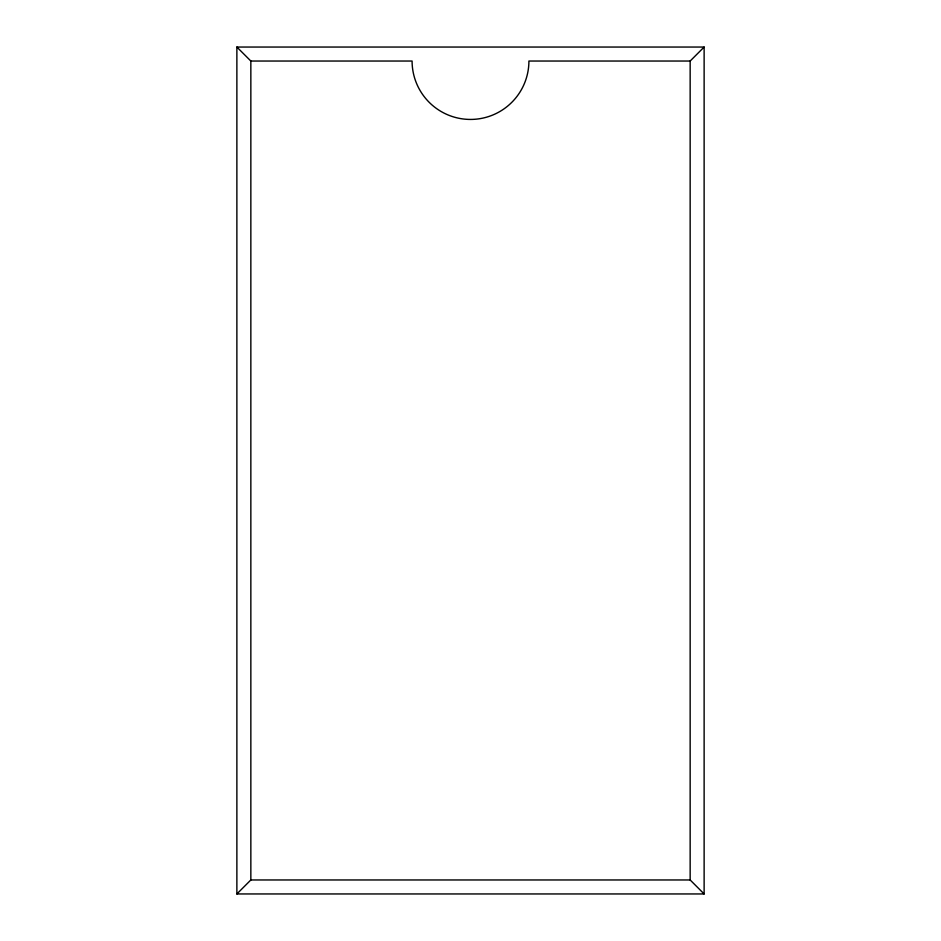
<?xml version="1.0" encoding="UTF-8"?>
<svg xmlns="http://www.w3.org/2000/svg" width="941" height="941" viewBox="0 0 941 941"><rect width="100%" height="100%" fill="white"/><g stroke="black" fill="none" stroke-linecap="round" stroke-linejoin="round"><path stroke-width="1.41" d="M704.127 893.95L690.153 879.964L690.153 61.036L704.127 47.05L236.873 47.05L236.873 893.95L704.127 893.95L704.127 47.05M236.873 893.95L250.847 879.964L250.847 61.036L236.873 47.05M250.847 61.036L412.087 61.036A58.413 58.413 0 0 0 470.5 119.436A58.413 58.413 0 0 0 528.913 61.036L690.153 61.036M250.847 879.964L690.153 879.964"/></g></svg>
